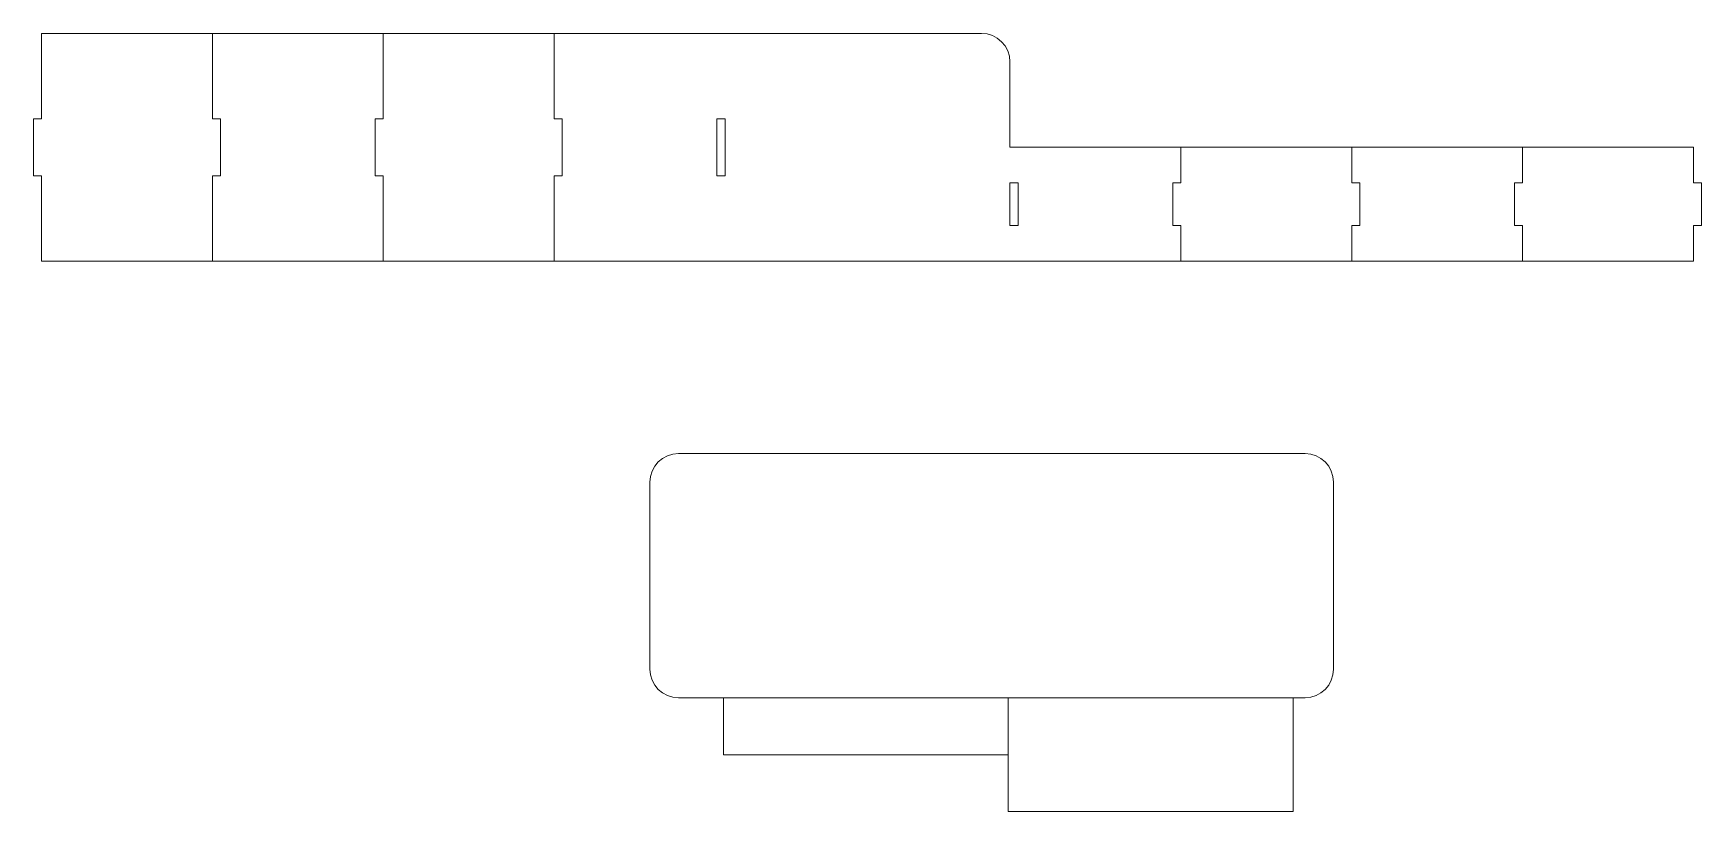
# Model space of a CAD drawing. Header units: millimetres. Extents: x -293 to 293, y -233 to 40.
import ezdxf

# ---------------------------------------------------------------- set-up
doc = ezdxf.new("R2010")
doc.units = ezdxf.units.MM
doc.header["$MEASUREMENT"] = 0
doc.layers.add('Layer 1', color=7, linetype='Continuous')

msp = doc.modelspace()

# ---------------------------------------------------------------- linework, layer by layer
at = {"layer": 'Layer 1', "color": 250, "lineweight": 9}
for points, knots in [([(-290, 10.0046), (-290, 10.0046), (-290, 40), (-290, 40), (-290, 40), (-290, 40), (-230, 40), (-230, 40)], [0, 0, 0, 0, 0.33333333, 0.33333333, 0.33333333, 0.33333333, 1, 1, 1, 1]), ([(-230, 10.0046), (-230, 10.0046), (-230, 40), (-230, 40), (-230, 40), (-230, 40), (-170, 40), (-170, 40)], [0, 0, 0, 0, 0.33333333, 0.33333333, 0.33333333, 0.33333333, 1, 1, 1, 1]), ([(-170, 10.0046), (-170, 10.0046), (-170, 40), (-170, 40), (-170, 40), (-170, 40), (-110, 40), (-110, 40)], [0, 0, 0, 0, 0.33333333, 0.33333333, 0.33333333, 0.33333333, 1, 1, 1, 1]), ([(-110, 13.1446), (-110, 13.1446), (-110, 40), (-110, 40), (-110, 40), (-110, 40), (-50, 40), (-50, 40)], [0, 0, 0, 0, 0.33333333, 0.33333333, 0.33333333, 0.33333333, 1, 1, 1, 1]), ([(-50, 40), (-50, 40), (39.9999, 40), (39.9999, 40), (39.9999, 40), (45.4999, 40), (50, 35.5), (50, 30), (50, 30), (50, 30), (50, 0), (50, 0)], [0, 0, 0, 0, 0.25, 0.25, 0.25, 0.25, 0.5, 0.5, 0.5, 0.5, 1, 1, 1, 1]), ([(-290, -9.9954), (-290, -9.9954), (-292.85, -9.9954), (-292.85, -9.9954), (-292.85, -9.9954), (-292.85, -9.9954), (-292.85, 10.0046), (-292.85, 10.0046), (-292.85, 10.0046), (-292.85, 10.0046), (-290, 10.0046), (-290, 10.0046)], [0, 0, 0, 0, 0.25, 0.25, 0.25, 0.25, 0.5, 0.5, 0.5, 0.5, 1, 1, 1, 1]), ([(-230, 10.0046), (-230, 10.0046), (-227.15, 10.0046), (-227.15, 10.0046), (-227.15, 10.0046), (-227.15, 10.0046), (-227.15, -9.9954), (-227.15, -9.9954), (-227.15, -9.9954), (-227.15, -9.9954), (-230, -9.9954), (-230, -9.9954)], [0, 0, 0, 0, 0.25, 0.25, 0.25, 0.25, 0.5, 0.5, 0.5, 0.5, 1, 1, 1, 1]), ([(-170, -9.9954), (-170, -9.9954), (-172.85, -9.9954), (-172.85, -9.9954), (-172.85, -9.9954), (-172.85, -9.9954), (-172.85, 10.0046), (-172.85, 10.0046), (-172.85, 10.0046), (-172.85, 10.0046), (-170, 10.0046), (-170, 10.0046)], [0, 0, 0, 0, 0.25, 0.25, 0.25, 0.25, 0.5, 0.5, 0.5, 0.5, 1, 1, 1, 1]), ([(-110, 10.0046), (-110, 10.0046), (-107.15, 10.0046), (-107.15, 10.0046), (-107.15, 10.0046), (-107.15, 10.0046), (-107.15, -9.9954), (-107.15, -9.9954), (-107.15, -9.9954), (-107.15, -9.9954), (-110, -9.9954), (-110, -9.9954)], [0, 0, 0, 0, 0.25, 0.25, 0.25, 0.25, 0.5, 0.5, 0.5, 0.5, 1, 1, 1, 1]), ([(-52.85, -9.9954), (-52.85, -9.9954), (-50, -9.9954), (-50, -9.9954), (-50, -9.9954), (-50, -9.9954), (-50, 10.0046), (-50, 10.0046), (-50, 10.0046), (-50, 10.0046), (-52.85, 10.0046), (-52.85, 10.0046), (-52.85, 10.0046), (-52.85, 10.0046), (-52.85, -9.9954), (-52.85, -9.9954), (-52.85, -9.9954), (-52.85, -9.9954), (-52.85, -9.9954), (-52.85, -9.9954)], [0, 0, 0, 0, 0.16666667, 0.16666667, 0.16666667, 0.16666667, 0.33333333, 0.33333333, 0.33333333, 0.33333333, 0.5, 0.5, 0.5, 0.5, 0.66666667, 0.66666667, 0.66666667, 0.66666667, 1, 1, 1, 1]), ([(50, 0), (50, 0), (110, 0), (110, 0), (110, 0), (110, 0), (110, -12.4986), (110, -12.4986)], [0, 0, 0, 0, 0.33333333, 0.33333333, 0.33333333, 0.33333333, 1, 1, 1, 1]), ([(110, 0), (110, 0), (170, 0), (170, 0), (170, 0), (170, 0), (170, -12.4986), (170, -12.4986)], [0, 0, 0, 0, 0.33333333, 0.33333333, 0.33333333, 0.33333333, 1, 1, 1, 1]), ([(170, 0), (170, 0), (230, 0), (230, 0), (230, 0), (230, 0), (230, -12.4986), (230, -12.4986)], [0, 0, 0, 0, 0.33333333, 0.33333333, 0.33333333, 0.33333333, 1, 1, 1, 1]), ([(230, 0), (230, 0), (290, 0), (290, 0), (290, 0), (290, 0), (290, -12.4986), (290, -12.4986)], [0, 0, 0, 0, 0.33333333, 0.33333333, 0.33333333, 0.33333333, 1, 1, 1, 1]), ([(-230, -40), (-230, -40), (-290, -40), (-290, -40), (-290, -40), (-290, -40), (-290, -9.9954), (-290, -9.9954)], [0, 0, 0, 0, 0.33333333, 0.33333333, 0.33333333, 0.33333333, 1, 1, 1, 1]), ([(-170, -40), (-170, -40), (-230, -40), (-230, -40), (-230, -40), (-230, -40), (-230, -9.9954), (-230, -9.9954)], [0, 0, 0, 0, 0.33333333, 0.33333333, 0.33333333, 0.33333333, 1, 1, 1, 1]), ([(-110, -40), (-110, -40), (-170, -40), (-170, -40), (-170, -40), (-170, -40), (-170, -9.9954), (-170, -9.9954)], [0, 0, 0, 0, 0.33333333, 0.33333333, 0.33333333, 0.33333333, 1, 1, 1, 1]), ([(-50, -40), (-50, -40), (-110, -40), (-110, -40), (-110, -40), (-110, -40), (-110, -9.9954), (-110, -9.9954)], [0, 0, 0, 0, 0.33333333, 0.33333333, 0.33333333, 0.33333333, 1, 1, 1, 1]), ([(50, -27.4986), (50, -27.4986), (52.85, -27.4986), (52.85, -27.4986), (52.85, -27.4986), (52.85, -27.4986), (52.85, -12.4986), (52.85, -12.4986), (52.85, -12.4986), (52.85, -12.4986), (50, -12.4986), (50, -12.4986), (50, -12.4986), (50, -12.4986), (50, -27.4986), (50, -27.4986), (50, -27.4986), (50, -27.4986), (50, -27.4986), (50, -27.4986)], [0, 0, 0, 0, 0.16666667, 0.16666667, 0.16666667, 0.16666667, 0.33333333, 0.33333333, 0.33333333, 0.33333333, 0.5, 0.5, 0.5, 0.5, 0.66666667, 0.66666667, 0.66666667, 0.66666667, 1, 1, 1, 1]), ([(110, -12.4986), (110, -12.4986), (107.15, -12.4986), (107.15, -12.4986), (107.15, -12.4986), (107.15, -12.4986), (107.15, -27.4986), (107.15, -27.4986), (107.15, -27.4986), (107.15, -27.4986), (110, -27.4986), (110, -27.4986)], [0, 0, 0, 0, 0.25, 0.25, 0.25, 0.25, 0.5, 0.5, 0.5, 0.5, 1, 1, 1, 1]), ([(170, -27.4986), (170, -27.4986), (172.85, -27.4986), (172.85, -27.4986), (172.85, -27.4986), (172.85, -27.4986), (172.85, -12.4986), (172.85, -12.4986), (172.85, -12.4986), (172.85, -12.4986), (170, -12.4986), (170, -12.4986)], [0, 0, 0, 0, 0.25, 0.25, 0.25, 0.25, 0.5, 0.5, 0.5, 0.5, 1, 1, 1, 1]), ([(230, -12.4986), (230, -12.4986), (227.15, -12.4986), (227.15, -12.4986), (227.15, -12.4986), (227.15, -12.4986), (227.15, -27.4986), (227.15, -27.4986), (227.15, -27.4986), (227.15, -27.4986), (230, -27.4986), (230, -27.4986)], [0, 0, 0, 0, 0.25, 0.25, 0.25, 0.25, 0.5, 0.5, 0.5, 0.5, 1, 1, 1, 1]), ([(290, -27.4986), (290, -27.4986), (292.85, -27.4986), (292.85, -27.4986), (292.85, -27.4986), (292.85, -27.4986), (292.85, -12.4986), (292.85, -12.4986), (292.85, -12.4986), (292.85, -12.4986), (290, -12.4986), (290, -12.4986)], [0, 0, 0, 0, 0.25, 0.25, 0.25, 0.25, 0.5, 0.5, 0.5, 0.5, 1, 1, 1, 1]), ([(110, -27.4986), (110, -27.4986), (110, -40), (110, -40), (110, -40), (110, -40), (50, -40), (50, -40)], [0, 0, 0, 0, 0.33333333, 0.33333333, 0.33333333, 0.33333333, 1, 1, 1, 1]), ([(170, -27.4986), (170, -27.4986), (170, -40), (170, -40), (170, -40), (170, -40), (110, -40), (110, -40)], [0, 0, 0, 0, 0.33333333, 0.33333333, 0.33333333, 0.33333333, 1, 1, 1, 1]), ([(230, -27.4986), (230, -27.4986), (230, -40), (230, -40), (230, -40), (230, -40), (170, -40), (170, -40)], [0, 0, 0, 0, 0.33333333, 0.33333333, 0.33333333, 0.33333333, 1, 1, 1, 1]), ([(290, -27.4986), (290, -27.4986), (290, -40), (290, -40), (290, -40), (290, -40), (230, -40), (230, -40)], [0, 0, 0, 0, 0.33333333, 0.33333333, 0.33333333, 0.33333333, 1, 1, 1, 1]), ([(-50.5696, -193.259), (-50.5696, -193.259), (-66.3778, -193.259), (-66.3778, -193.259), (-66.3778, -193.259), (-71.8779, -193.259), (-76.3779, -188.759), (-76.3779, -183.259), (-76.3779, -183.259), (-76.3779, -183.259), (-76.3779, -117.559), (-76.3779, -117.559), (-76.3779, -117.559), (-76.3779, -112.059), (-71.8779, -107.559), (-66.3778, -107.559), (-66.3778, -107.559), (-66.3778, -107.559), (153.6221, -107.559), (153.6221, -107.559), (153.6221, -107.559), (159.1221, -107.559), (163.6221, -112.059), (163.6221, -117.559), (163.6221, -117.559), (163.6221, -117.559), (163.6221, -183.259), (163.6221, -183.259), (163.6221, -183.259), (163.6221, -188.759), (159.1221, -193.259), (153.6221, -193.259), (153.6221, -193.259), (153.6221, -193.259), (149.4304, -193.259), (149.4304, -193.259)], [0, 0, 0, 0, 0.1, 0.1, 0.1, 0.1, 0.2, 0.2, 0.2, 0.2, 0.3, 0.3, 0.3, 0.3, 0.4, 0.4, 0.4, 0.4, 0.5, 0.5, 0.5, 0.5, 0.6, 0.6, 0.6, 0.6, 0.7, 0.7, 0.7, 0.7, 0.8, 0.8, 0.8, 0.8, 1, 1, 1, 1]), ([(-50.5696, -213.259), (-50.5696, -213.259), (49.4304, -213.259), (49.4304, -213.259), (49.4304, -213.259), (49.4304, -213.259), (49.4304, -193.259), (49.4304, -193.259), (49.4304, -193.259), (49.4304, -193.259), (-50.5696, -193.259), (-50.5696, -193.259), (-50.5696, -193.259), (-50.5696, -193.259), (-50.5696, -213.259), (-50.5696, -213.259), (-50.5696, -213.259), (-50.5696, -213.259), (-50.5696, -213.259), (-50.5696, -213.259)], [0, 0, 0, 0, 0.16666667, 0.16666667, 0.16666667, 0.16666667, 0.33333333, 0.33333333, 0.33333333, 0.33333333, 0.5, 0.5, 0.5, 0.5, 0.66666667, 0.66666667, 0.66666667, 0.66666667, 1, 1, 1, 1]), ([(49.4304, -213.259), (49.4304, -213.259), (49.4304, -233.259), (49.4304, -233.259), (49.4304, -233.259), (49.4304, -233.259), (149.4304, -233.259), (149.4304, -233.259), (149.4304, -233.259), (149.4304, -233.259), (149.4304, -193.259), (149.4304, -193.259), (149.4304, -193.259), (149.4304, -193.259), (49.4304, -193.259), (49.4304, -193.259)], [0, 0, 0, 0, 0.2, 0.2, 0.2, 0.2, 0.4, 0.4, 0.4, 0.4, 0.6, 0.6, 0.6, 0.6, 1, 1, 1, 1])]:
    msp.add_open_spline(points, degree=3, knots=knots, dxfattribs=at)
for points in [[(-110, 13.1446), (-110, 13.1446), (-110, 10.0046), (-110, 10.0046)], [(50, -12.4986), (50, -12.4986), (50, -27.4986), (50, -27.4986)], [(50, -40), (50, -40), (-50, -40), (-50, -40)]]:
    msp.add_open_spline(points, degree=3, dxfattribs=at)

doc.saveas('drawing.dxf')
